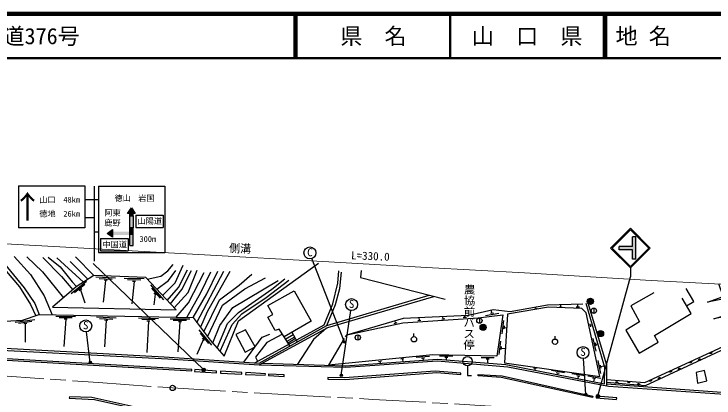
# Model space of a CAD drawing. Units: millimetres at full size, sheet at 1:1000; details may follow other scales. Extents: x 40000 to 680000, y 20000 to 380000.
# Drawn here: x 234340 to 392641, y 293139 to 380000 of the extents above; entities that cross this region are included whole.
import ezdxf
from ezdxf.enums import TextEntityAlignment as Align

# ---------------------------------------------------------------- set-up
doc = ezdxf.new("R2010")
doc.units = ezdxf.units.MM
doc.header["$LTSCALE"] = 1000
doc.linetypes.add('CHAIN', pattern=[18.5, 12, -1.5, 3.5, -1.5])
for name, color, linetype, lineweight in [('M-BGD', 7, 'Continuous', 25), ('M-BGD-EXST', 7, 'Continuous', 25), ('M-BMK', 2, 'CHAIN', 13), ('M-BMK-SRVR', 3, 'Continuous', 25), ('M-STR-HTXT', 7, 'Continuous', 13), ('M-STR-STRC', 7, 'Continuous', 25), ('M-TTL', 2, 'Continuous', 140), ('M-TTL-LINE', 7, 'Continuous', 50)]:
    doc.layers.add(name, color=color, linetype=linetype, lineweight=lineweight)
doc.layers.add('M-BMK-HTXT', color=7, linetype='Continuous')
doc.layers.add('M-TTL-TXT', color=7, linetype='Continuous')
doc.styles.add('@ＭＳ ゴシック', font='')
doc.styles.add('ＭＳ ゴシック', font='')
doc.styles.get('@ＭＳ ゴシック').set_extended_font_data('@MS Gothic')
doc.styles.get('ＭＳ ゴシック').set_extended_font_data('MS Gothic')

msp = doc.modelspace()

# ---------------------------------------------------------------- hatches: boundary and pattern name
at = {"layer": 'M-BGD'}
for points in [[(363978, 314989, 1), (365378, 314989, 1)], [(339734, 309105, 1), (341134, 309105, 1)], [(366280, 307714, 1), (367680, 307714, 1)], [(391433, 303275), (392333, 303689, -0.82183)], [(386890, 301185), (387790, 301599, -0.82183)], [(389649, 301791), (389081, 301528, -0.84072)], [(382348, 299096), (383248, 299510, -0.82183)], [(385115, 299685), (384547, 299421, -0.84072)], [(380580, 297578), (380012, 297314, -0.84072)], [(370957, 296506), (370334, 296560, -0.84072)], [(372901, 296940), (373889, 296864, -0.82183)], [(375939, 296076), (375315, 296130, -0.84072)], [(377805, 297006), (378706, 297420, -0.82183)]]:
    msp.add_hatch(color=256, dxfattribs=at).paths.add_polyline_path(points)
at = {"layer": 'M-BGD-EXST'}
for points in [[(309325, 305902, -1), (308885, 305663, -0.41421), (308985, 306002, -0.41421)], [(251809, 301309, -1), (251370, 301069, -0.41421), (251470, 301409, -0.41421)], [(308578, 298402, -1), (308139, 298162, -0.41421), (308239, 298502, -0.41421)], [(363873, 294101, -1), (363434, 293861, -0.41421), (363534, 294201, -0.41421)]]:
    msp.add_hatch(color=256, dxfattribs=at).paths.add_polyline_path(points)
at = {"layer": 'M-STR-STRC'}
for points in [[(261266, 334868), (261766, 334868), (260891, 336118), (260016, 334868), (260516, 334868)], [(261266, 334367), (261266, 334868), (260516, 334868), (260516, 334367)], [(260516, 334367), (260516, 331596), (261266, 331596), (261266, 334367)], [(256641, 331243), (256641, 330743), (256641, 329993), (256641, 329493), (255391, 330368)], [(261266, 329993), (261266, 331596), (260516, 331596), (260516, 330743), (260516, 329993)], [(255391, 330368), (255926, 330743), (256641, 330743), (256641, 329993), (256641, 329493)], [(256641, 330743), (260516, 330743), (260516, 329993), (256641, 329993)], [(261266, 329993), (261266, 330743), (260516, 330743), (260516, 329993)], [(260516, 329993), (261266, 329993), (261266, 327618), (260516, 327618)], [(371229, 327435), (374229, 327435), (374229, 329560), (374979, 329560), (374979, 324560), (374229, 324560), (374229, 326685), (371229, 326685)], [(276901, 299281, -0.41421), (277024, 299834, -0.41421), (277576, 299711, -1)], [(366064, 293345, -0.41421), (366186, 293898, -0.41421), (366739, 293775, -1)]]:
    msp.add_hatch(color=256, dxfattribs=at).paths.add_polyline_path(points)

# ---------------------------------------------------------------- linework, layer by layer
at = {"layer": 'M-BGD'}
for p, q in [((244006, 324877), (250029, 319338)), ((248230, 325061), (252410, 320867)), ((247006, 324008), (251066, 320004)), ((275704, 310217), (281828, 321795)), ((257331, 320240), (252837, 320468)), ((256567, 319978), (253571, 320130)), ((255403, 319737), (254704, 319772)), ((263760, 320069), (259261, 320159)), ((263004, 319784), (260005, 319844)), ((250754, 319501), (247259, 316666)), ((250360, 318796), (248031, 316906)), ((255054, 319755), (254516, 314811)), ((261499, 319514), (260982, 314439)), ((261849, 319507), (261149, 319521)), ((268197, 315338), (265256, 318745)), ((249656, 317838), (249113, 317397)), ((249385, 317618), (250339, 314658)), ((267480, 315710), (265519, 317981)), ((266273, 316649), (265969, 314219)), ((266501, 316385), (266044, 316914)), ((352412, 313346), (352349, 313677)), ((357638, 313741), (358337, 313714)), ((357988, 313727), (358007, 314232)), ((361504, 313771), (362204, 313771)), ((361854, 313771), (361854, 314355)), ((365472, 313484), (365472, 312284)), ((341000, 311826), (343961, 312309)), ((342087, 312307), (342778, 312420)), ((342433, 312363), (342332, 312978)), ((352068, 313281), (352756, 313411)), ((239050, 310814), (234588, 310227)), ((238345, 310419), (235371, 310027)), ((248282, 311531), (243782, 311589)), ((247528, 311241), (244529, 311279)), ((246025, 310960), (245638, 304784)), ((246375, 310956), (245675, 310964)), ((257464, 311194), (252969, 311404)), ((256701, 310929), (253704, 311069)), ((255188, 310699), (254833, 304691)), ((255538, 310683), (254839, 310716)), ((267002, 311075), (262503, 311193)), ((266244, 310795), (263245, 310873)), ((264737, 310534), (264343, 303433)), ((265087, 310525), (264387, 310543)), ((274123, 310968), (269623, 311002)), ((273370, 310674), (270371, 310696)), ((271868, 310385), (271355, 303582)), ((272218, 310382), (271518, 310388)), ((320648, 310113), (320502, 310563)), ((325677, 310697), (326375, 310749)), ((326026, 310723), (325986, 311264)), ((331060, 311005), (331753, 311099)), ((331407, 311052), (331344, 311510)), ((335946, 311403), (336645, 311449)), ((336296, 311426), (336275, 311737)), ((339593, 311247), (339593, 310047)), ((345071, 310639), (344674, 307665)), ((237244, 309971), (236550, 309880)), ((236897, 309926), (236859, 305778)), ((320315, 310005), (320981, 310220)), ((345216, 309459), (345123, 308766)), ((345170, 309113), (345769, 309033)), ((364586, 309950), (364738, 309266)), ((364662, 309608), (365112, 309708)), ((279072, 305061), (276251, 308566)), ((278368, 305457), (276487, 307794)), ((297494, 307456), (295789, 306435)), ((297182, 308016), (298392, 305840)), ((312085, 307424), (312085, 306224)), ((324791, 307030), (324791, 307708)), ((356684, 306464), (356684, 307141)), ((277194, 306437), (275672, 302981)), ((277414, 306165), (276975, 306710)), ((296706, 304902), (295446, 307009)), ((297787, 306928), (296076, 305956)), ((297984, 306575), (296306, 305571)), ((308983, 306611), (305454, 300533)), ((344349, 305964), (344010, 302983)), ((365206, 306624), (365935, 303714)), ((365777, 305581), (365946, 304902)), ((344517, 304788), (344438, 304092)), ((344477, 304440), (345457, 304328)), ((365862, 305242), (366377, 305371)), ((328289, 302532), (325299, 302288)), ((333583, 302591), (330583, 302591)), ((317433, 301449), (316739, 301358)), ((317086, 301403), (317142, 300983)), ((322525, 301981), (321831, 301887)), ((322178, 301934), (322257, 301356)), ((327167, 302140), (326469, 302082)), ((326818, 302111), (326852, 301690)), ((332433, 302291), (331733, 302291)), ((332083, 302291), (332083, 301771)), ((342955, 302253), (339955, 302253)), ((341805, 301953), (341105, 301953)), ((341455, 301953), (341455, 301046)), ((366393, 301643), (367004, 298706)), ((336893, 300405), (336893, 298230)), ((352487, 299812), (351792, 299891)), ((352139, 299852), (352092, 299438)), ((358821, 298816), (355866, 299331)), ((366921, 300578), (367064, 299893)), ((366992, 300236), (367823, 300408)), ((336893, 298230), (337782, 298230)), ((357637, 298718), (356947, 298838)), ((357292, 298778), (357230, 298423)), ((363469, 298164), (360499, 298593)), ((362287, 298032), (361595, 298132)), ((361941, 298082), (361858, 297509)), ((367060, 297585), (364107, 298115)), ((365875, 297493), (365186, 297616)), ((365530, 297555), (365397, 296810)), ((368306, 296315), (399392, 294085))]:
    msp.add_line(p, q, dxfattribs=at)
for points in [[(231088, 324773), (236623, 318029), (239051, 314538), (240021, 311992)], [(234403, 325127), (238074, 321105), (241182, 316224), (242984, 311935)], [(237241, 325073), (240806, 321680), (245527, 315810)], [(240876, 324921), (245050, 320620), (247635, 317637)], [(242094, 325007), (244746, 322792), (247528, 319403), (248448, 318341)], [(215964, 317906), (219129, 317066), (225106, 311533), (229390, 311144), (232233, 310499), (236229, 310783), (240021, 311992), (274874, 311320), (278704, 306235), (281901, 302630), (285097, 310631), (303177, 323645)], [(231266, 323323), (235558, 318295), (238103, 314302), (239270, 311752)], [(264449, 320043), (267531, 320705), (269153, 321881), (270330, 323343)], [(267945, 316356), (270807, 319211), (272589, 323184)], [(266614, 317760), (269312, 319688), (270903, 322008)], [(269012, 315230), (271539, 318162), (273543, 322167)], [(269755, 314447), (272270, 317654), (274465, 322008)], [(270591, 313565), (273734, 316986), (275737, 322040)], [(271028, 311394), (273829, 314634), (277328, 321531)], [(273447, 311347), (276628, 316986), (278886, 321690)], [(274874, 311320), (277964, 316700), (280445, 321849)], [(283116, 321731), (277998, 312628), (276521, 309133)], [(288792, 301109), (304476, 309676), (306472, 314434), (307584, 319092), (307780, 321901)], [(305096, 309567), (307056, 314258), (308063, 317874), (308409, 321585)], [(312878, 322016), (312701, 320430), (331855, 315460)], [(277300, 308099), (280798, 315330), (285273, 318675), (288105, 321184)], [(278125, 307004), (281506, 314139), (286528, 317806), (291228, 320315)], [(280302, 304432), (282650, 310026), (285078, 312455), (292616, 317720), (295590, 320118)], [(280930, 303724), (283678, 309734), (285889, 312187), (291349, 315886), (296503, 319781)], [(279279, 305586), (280897, 309550), (283827, 313618), (294046, 319714)], [(395341, 315663), (391156, 314847), (394703, 316090), (393759, 318944)], [(379046, 316949), (373855, 313995), (375778, 310393), (372701, 308448), (375706, 303284), (380008, 305806), (379214, 307247), (387458, 312242), (385439, 315724)], [(386449, 313983), (388107, 315004), (386328, 317934)], [(219795, 304575), (269129, 301980), (289786, 300628), (305274, 309102), (329307, 316121)], [(219850, 305067), (268313, 302467), (289768, 301045), (305096, 309567), (328259, 316393)], [(290522, 301031), (309222, 300407), (330090, 301926), (345552, 300729), (367852, 296325), (367930, 300042), (363706, 314533)], [(362953, 314390), (354981, 314136), (346524, 312660), (342718, 313067), (337115, 311775), (322337, 311096), (309534, 307375), (309241, 306948)], [(364135, 314629), (368324, 300644), (368305, 295907)], [(309997, 307509), (322250, 310167), (339302, 311243), (344865, 311933), (343508, 302619), (329035, 302898), (305454, 300533)], [(368310, 297297), (376976, 296624), (397525, 306078), (395910, 311748), (392586, 311080), (396408, 312287)], [(304981, 308942), (302107, 306382), (298471, 300766)], [(286328, 301273), (290490, 306868), (292216, 307611)], [(295091, 307550), (291507, 305722), (288925, 302363), (289421, 301453)], [(368308, 296735), (377127, 295974), (398434, 305873)], [(289786, 300628), (309387, 300083), (330061, 301522), (346035, 300192), (368752, 295821), (399385, 293690)], [(365258, 293572), (365186, 293250), (344498, 297767), (339310, 298163), (339329, 298482)], [(339329, 298482), (344753, 298152), (365258, 293572)]]:
    msp.add_lwpolyline(points, dxfattribs=at)
for points in [[(252410, 320867), (248371, 318274), (243035, 313649), (271015, 313118), (264116, 320394)], [(295446, 307009), (294313, 308735), (293373, 308409), (291741, 311425), (292893, 312020), (291779, 314091), (297671, 317356), (301548, 310548)], [(345971, 312074), (345244, 301125), (366860, 298040), (363730, 312440), (362775, 313395), (355235, 313721)], [(284519, 307467), (286653, 303514), (288888, 304714), (286701, 308593)], [(274520, 299562), (220809, 302686), (220799, 302357), (274563, 299248)], [(275239, 299557), (275164, 299135), (280129, 298849), (280144, 299195)], [(281053, 299216), (281008, 298788), (285860, 298562), (285867, 298910)], [(305335, 297404), (309198, 297325), (329964, 298896), (335361, 298436), (335360, 298736), (329590, 299222), (309096, 297711), (305343, 297780)], [(388575, 298871), (388930, 296522), (391015, 297054), (390482, 299358)], [(286753, 298874), (286681, 298476), (291144, 298278), (291198, 298603)], [(291871, 298565), (291871, 298245), (295452, 297969), (295408, 298405)], [(246885, 293436), (246830, 293108), (252528, 292830), (272522, 288361), (278017, 288079), (277939, 288425), (272277, 288724), (251966, 293286)], [(370650, 293155), (366025, 293565), (366016, 293215), (370600, 292788)]]:
    msp.add_lwpolyline(points, close=True, dxfattribs=at)
for centre, radius in [((364678, 314989), 700), ((365472, 312884), 600), ((339593, 310647), 600), ((340434, 309105), 700), ((312085, 306824), 600), ((366980, 307714), 700), ((324791, 306430), 600), ((356684, 305864), 600), ((336893, 301455), 1050)]:
    msp.add_circle(centre, radius, dxfattribs=at)
for centre, start, end in [((389388, 301610), 34.81067, 195.0284), ((384854, 299503), 34.81067, 195.0284), ((380319, 297397), 34.81067, 195.0284), ((370641, 296479), 4.95818, 165.17591), ((375622, 296049), 4.95818, 165.17591)]:
    msp.add_arc(centre, 318, start, end, dxfattribs=at)
at = {"layer": 'M-BGD-EXST'}
for p, q in [((309105, 305783), (301724, 324684)), ((308358, 298282), (310502, 312922)), ((251589, 301189), (250718, 308104)), ((363653, 293981), (363107, 302074))]:
    msp.add_line(p, q, dxfattribs=at)
for centre, radius in [((301252, 325949), 1350), ((310687, 314259), 1350), ((250555, 309444), 1350), ((309105, 305783), 250), ((363018, 303421), 1350), ((251589, 301189), 250), ((308358, 298282), 250), ((363653, 293981), 250)]:
    msp.add_circle(centre, radius, dxfattribs=at)
at = {"layer": 'M-BMK'}
msp.add_lwpolyline([(74319, 266889), (103434, 275528), (118728, 280638), (137683, 286564), (153060, 291133), (161065, 293165), (166797, 294535), (170523, 295302), (177975, 296584), (188770, 297942), (197738, 298631), (208260, 298839), (217228, 298701), (229082, 298310), (253427, 296655), (270199, 295424), (293997, 294016), (315459, 292832), (340904, 291404), (370002, 289628), (409306, 287051)], dxfattribs=at)
at = {"layer": 'M-BMK-SRVR'}
msp.add_circle((270199, 295424), 600, dxfattribs=at)
at = {"layer": 'M-STR-HTXT'}
msp.add_lwpolyline([(66944, 293838), (84136, 299728), (98368, 304489), (115050, 310018), (138174, 317736), (147046, 320289), (156043, 322582), (169229, 325223), (179538, 326717), (192595, 328010), (204343, 328684), (218569, 328703), (231009, 328084), (276070, 325588), (305554, 323975), (327651, 322665), (349802, 321469), (378438, 319750), (401351, 318544)], dxfattribs=at)
at = {"layer": 'M-STR-STRC'}
for p, q in [((235389, 341161), (250389, 341161)), ((235389, 341161), (235389, 331661)), ((250389, 341161), (250389, 331661)), ((252449, 341087), (252449, 324087)), ((253449, 341087), (253449, 326087)), ((253449, 341087), (268449, 341087)), ((268449, 341087), (268449, 326087)), ((250389, 338026), (253449, 338026)), ((260016, 334868), (260891, 336118)), ((260891, 336118), (261766, 334868)), ((261766, 334868), (260016, 334868)), ((260516, 334367), (260516, 334868)), ((261266, 334367), (261266, 334868)), ((261860, 334531), (268060, 334531)), ((261860, 334531), (261860, 331731)), ((268060, 334531), (268060, 331731)), ((250389, 333946), (252449, 333946)), ((250389, 331661), (235389, 331661)), ((255391, 330368), (256641, 331243)), ((256641, 331243), (256641, 329493)), ((260516, 327618), (260516, 331596)), ((261266, 327618), (261266, 331596)), ((261860, 331731), (268060, 331731)), ((369229, 327060), (373729, 331560)), ((369583, 327060), (373729, 331207)), ((378230, 327060), (373729, 331560)), ((377876, 327060), (373729, 331207)), ((252449, 330712), (253449, 330712)), ((256641, 329493), (255391, 330368)), ((374979, 329560), (374229, 329560)), ((374229, 327435), (374229, 329560)), ((374979, 324560), (374979, 329560)), ((253923, 329229), (260123, 329229)), ((253923, 329229), (253923, 326429)), ((260123, 329229), (260123, 326429)), ((253923, 326429), (260123, 326429)), ((260516, 327618), (261266, 327618)), ((369229, 327060), (373729, 322560)), ((369583, 327060), (373729, 322913)), ((371229, 326685), (371229, 327435)), ((374229, 327435), (371229, 327435)), ((374229, 326685), (371229, 326685)), ((373729, 322913), (377876, 327060)), ((373730, 322560), (378230, 327060)), ((374229, 324560), (374229, 326685)), ((253449, 326087), (268449, 326087)), ((374979, 324560), (374229, 324560)), ((277239, 299496), (252269, 323558)), ((373729, 322560), (373729, 320560)), ((366401, 293560), (373729, 320560))]:
    msp.add_line(p, q, dxfattribs=at)
msp.add_lwpolyline([(260516, 331596), (260516, 334367), (261266, 334367), (261266, 331596)], close=True, dxfattribs=at)
for centre in [(277239, 299496), (366401, 293560)]:
    msp.add_circle(centre, 400, dxfattribs=at)
at = {"layer": 'M-TTL'}
msp.add_line((680000, 380000), (40000, 380000), dxfattribs=at)
at = {"layer": 'M-TTL-LINE'}
for p, q in [((297750, 380000), (297750, 370000)), ((298250, 380000), (298250, 370000)), ((333000, 380000), (333000, 370000)), ((367750, 380000), (367750, 370000)), ((368250, 380000), (368250, 370000)), ((40000, 370000), (680000, 370000))]:
    msp.add_line(p, q, dxfattribs=at)

# ---------------------------------------------------------------- texts
at = {"layer": 'M-BGD-EXST', "style": 'ＭＳ ゴシック'}
for s, p in [('C', (300596, 324656)), ('S', (310031, 312967)), ('S', (249899, 308152)), ('S', (362362, 302129))]:
    msp.add_text(s, height=1833, rotation=358.508, dxfattribs=at).set_placement(p, align=Align.BOTTOM_LEFT)
at = {"layer": 'M-BMK-HTXT', "style": '@ＭＳ ゴシック'}
msp.add_text('農協前バス停', height=1833, rotation=269.3, dxfattribs=at).set_placement((335880, 318973), align=Align.BOTTOM_LEFT)
at = {"layer": 'M-STR-HTXT', "style": 'ＭＳ ゴシック'}
for s, rotation, p in [('側溝', 357.849, (282913, 325580)), ('L=330.0', 357.657, (310518, 323976))]:
    msp.add_text(s, height=1833, rotation=rotation, dxfattribs=at).set_placement(p, align=Align.BOTTOM_LEFT)
at = {"layer": 'M-STR-STRC', "style": 'ＭＳ ゴシック'}
for s, height, p in [('↑', 5132, (237389, 336411)), ('山口', 1320, (241889, 337994)), ('徳山', 1320, (258912, 338346)), ('岩国', 1320, (264274, 338323)), ('48km', 1320, (247389, 337994)), ('徳地', 1320, (241909, 334813)), ('阿東', 1320, (256617, 335013)), ('26km', 1320, (247389, 334813)), ('山陽道', 1320, (265060, 333166)), ('鹿野', 1320, (256617, 332775)), ('300m', 1320, (264605, 329094)), ('中国道', 1320, (257123, 327864))]:
    msp.add_text(s, height=height, dxfattribs=at).set_placement(p, align=Align.MIDDLE_CENTER)
at = {"layer": 'M-TTL-TXT', "style": 'ＭＳ ゴシック'}
for s, p in [('一般国道376号', (216734, 375000)), ('地 名', (370380, 375000))]:
    msp.add_text(s, height=3666, dxfattribs=at).set_placement(p, align=Align.MIDDLE_LEFT)
for s, p in [('県\u3000名', (315625, 375000)), ('山\u3000口\u3000県', (350375, 375000))]:
    msp.add_text(s, height=3666, dxfattribs=at).set_placement(p, align=Align.MIDDLE_CENTER)

doc.saveas('drawing.dxf')
